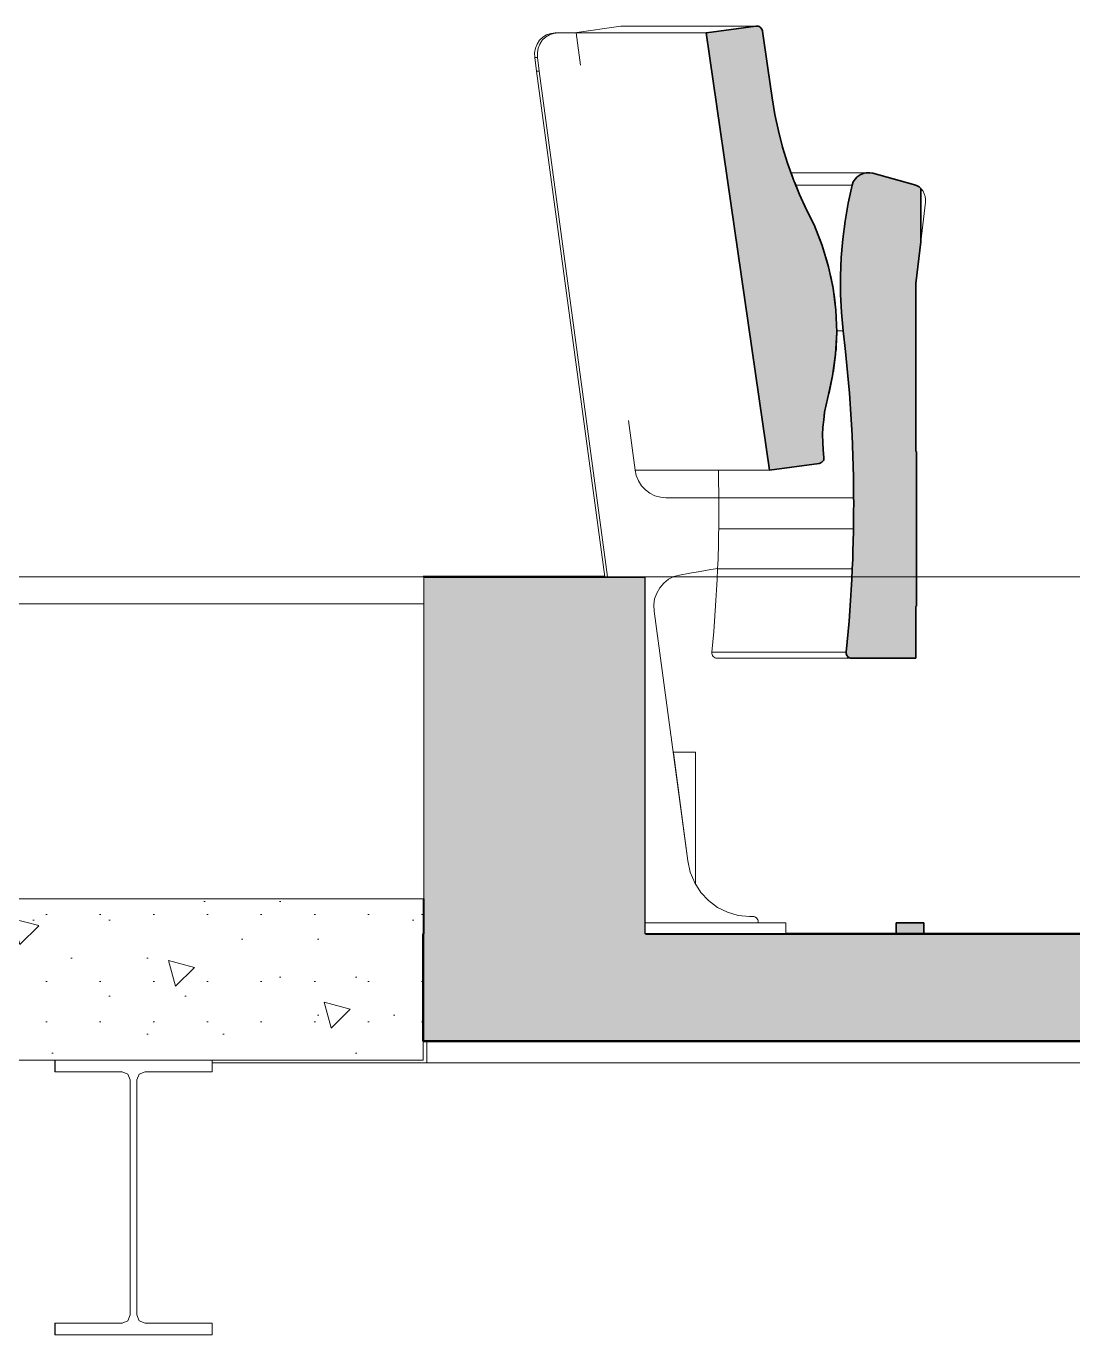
# Model space of a CAD drawing. Header units: millimetres. Extents: x -46169 to 135069, y -86316 to 18123.
# Drawn here: x 112367 to 113341, y -78136 to -76917 of the extents above; entities that cross this region are included whole.
import ezdxf

# ---------------------------------------------------------------- set-up
doc = ezdxf.new("R2010")
doc.units = ezdxf.units.MM
doc.header["$MEASUREMENT"] = 0
doc.linetypes.add('Wipeout_Contour', pattern=[1000, 0, -1000])
for name, color, linetype, lineweight in [('0_Pen_No__85', 8, 'Continuous', 20), ('New_A-20-M_Floor_Slab_Pen_No__146', 8, 'Continuous', 0), ('New_A-20-M_Floor_Slab_Pen_No__4', 7, 'Continuous', 20), ('New_A-20-M_Floor_Slab_Pen_No__87', 8, 'Continuous', 20), ('New_A-20-M_Floor_Slab_Pen_No__89', 8, 'Continuous', 20), ('New_A-25-M_Wall_Int_Pen_No__87', 8, 'Continuous', 20), ('New_A-35-M_FFE_Fixed_Pen_No__1', 7, 'Continuous', 13)]:
    doc.layers.add(name, color=color, linetype=linetype, lineweight=lineweight)
for name, color, linetype in [('New_A-20-M_Floor_Slab', 7, 'Continuous'), ('New_A-25-M_Wall_Int', 7, 'Continuous'), ('New_A-35-M_FFE_Fixed', 7, 'Continuous')]:
    doc.layers.add(name, color=color, linetype=linetype)
for name, color, linetype, lineweight, true_color in [('New_A-20-M_Floor_Slab_Pen_No__107', 7, 'Continuous', 15, 0xa6a6a6), ('New_A-20-M_Floor_Slab_Pen_No__147', 7, 'Continuous', 0, 0x606060), ('New_A-20-M_Floor_Slab_Pen_No__149', 7, 'Continuous', 0, 0x2a2a2a), ('New_A-20-M_Floor_Slab_Pen_No__27', 7, 'Continuous', 50, 0x2a2a2a), ('New_A-20-M_Floor_Slab_Pen_No__29', 7, 'Continuous', 50, 0x2a2a2a), ('New_A-20-M_Floor_Slab_Pen_No__81', 7, 'Continuous', 20, 0x6a6a6a), ('New_A-35-M_FFE_Fixed_Pen_No__104', 7, 'Continuous', 15, 0xa6a6a6), ('New_A-35-M_FFE_Fixed_Pen_No__44', 7, 'Continuous', 35, 0x444444)]:
    doc.layers.add(name, color=color, linetype=linetype, lineweight=lineweight, true_color=true_color)

# ---------------------------------------------------------------- blocks, each defined once
blk = doc.blocks.new('Section Elem_15_3', base_point=(188935.4, -81480.2))
at = {"color": 254, "linetype": 'Wipeout_Contour', "lineweight": 0, "ltscale": 1642849.83044434}
blk.add_wipeout([(112933.7, -77330.6), (112934.9, -77335.8), (112936.9, -77340.7), (112939.8, -77345.2), (112943.4, -77349), (112947.6, -77352.2), (112952.3, -77354.5), (112957.3, -77355.9), (112962.4, -77356.4), (113011.9, -77356.4), (113011.6, -77336.9), (113011.5, -77330.6)], dxfattribs=at).dxf.layer = 'New_A-25-M_Wall_Int'
at = {"color": 254, "linetype": 'Wipeout_Contour', "lineweight": 0, "ltscale": 3011169.224329157}
blk.add_wipeout([(112393.6, -77880.2), (112393.6, -77891.1), (112456, -77891.1), (112461.4, -77893.3), (112463.6, -77898.7), (112463.6, -78117.7), (112461.4, -78123.1), (112456, -78125.3), (112393.6, -78125.3), (112393.6, -78136.2), (112540, -78136.2), (112540, -78125.3), (112477.5, -78125.3), (112472.1, -78123.1), (112469.9, -78117.7), (112469.9, -77898.7), (112472.1, -77893.3), (112477.5, -77891.1), (112540, -77891.1), (112540, -77882.7), (112539.9, -77882.7), (112539.9, -77880.2)], dxfattribs=at).dxf.layer = 'New_A-25-M_Wall_Int'
at = {"layer": 'New_A-25-M_Wall_Int_Pen_No__87', "linetype": 'Continuous'}
for p, q in [((112540, -77882.7), (112540, -77891.1)), ((112456, -77891.1), (112461.4, -77893.3)), ((112456, -77891.1), (112461.4, -77893.3)), ((112463.6, -77898.7), (112461.4, -77893.3)), ((112461.4, -77893.3), (112463.6, -77898.7)), ((112469.9, -77898.7), (112472.1, -77893.3)), ((112472.1, -77893.3), (112477.5, -77891.1)), ((112477.5, -77891.1), (112540, -77891.1)), ((112463.6, -78117.7), (112463.6, -77898.7)), ((112463.6, -77898.7), (112463.6, -78117.7)), ((112469.9, -78117.7), (112469.9, -77898.7)), ((112456, -78125.3), (112461.4, -78123.1)), ((112461.4, -78123.1), (112456, -78125.3)), ((112461.4, -78123.1), (112463.6, -78117.7)), ((112463.6, -78117.7), (112461.4, -78123.1)), ((112472.1, -78123.1), (112469.9, -78117.7)), ((112472.1, -78123.1), (112477.5, -78125.3)), ((112477.5, -78125.3), (112540, -78125.3)), ((112540, -78136.2), (112540, -78125.3))]:
    blk.add_line(p, q, dxfattribs=at)
at = {"color": 254, "linetype": 'Wipeout_Contour', "lineweight": 0, "ltscale": 546969.576885}
blk.add_wipeout([(112393.5, -77880.2), (112393.5, -77891.1), (112393.6, -77891.1), (112393.6, -77880.2)], dxfattribs=at).dxf.layer = 'New_A-25-M_Wall_Int'
at = {"color": 254, "linetype": 'Wipeout_Contour', "lineweight": 0, "ltscale": 547528.5854}
blk.add_wipeout([(112393.6, -78136.2), (112393.6, -78125.3), (112393.5, -78125.3), (112393.5, -78136.2)], dxfattribs=at).dxf.layer = 'New_A-25-M_Wall_Int'
at = {"layer": 'New_A-25-M_Wall_Int_Pen_No__87', "linetype": 'Continuous'}
for p, q in [((112393.5, -77891.1), (112393.5, -77880.2)), ((112393.6, -77880.2), (112393.6, -77891.1)), ((112393.5, -77891.1), (112456, -77891.1)), ((112393.5, -78136.2), (112393.5, -78125.3)), ((112393.5, -78125.3), (112456, -78125.3)), ((112393.6, -78125.3), (112393.6, -78136.2)), ((112393.5, -78136.2), (112540, -78136.2))]:
    blk.add_line(p, q, dxfattribs=at)
blk = doc.blocks.new('Section Elem_37_3', base_point=(188935.4, -81480.2))
at = {"layer": 'New_A-20-M_Floor_Slab_Pen_No__27', "linetype": 'Continuous'}
for q in [(112736.5, -77430.2), (112943.6, -77762.7)]:
    blk.add_line((112943.6, -77430.2), q, dxfattribs=at)
at = {"color": 254, "linetype": 'Wipeout_Contour', "lineweight": 0, "ltscale": 547781.510236}
blk.add_wipeout([(112736.5, -77762.7), (112736.6, -77762.7), (112736.6, -77730.2), (112736.5, -77730.2)], dxfattribs=at).dxf.layer = 'New_A-20-M_Floor_Slab'
at = {"layer": 'New_A-20-M_Floor_Slab_Pen_No__107', "linetype": 'Continuous', "lineweight": 0, "true_color": 0xd2d2d2}
blk.add_hatch(color=254, dxfattribs=at).paths.add_polyline_path([(112943.6, -77430.2), (112736.5, -77430.2), (112736.5, -77730.2), (112736.6, -77730.2), (112736.6, -77762.7), (112943.6, -77762.7)])
at = {"layer": 'New_A-20-M_Floor_Slab_Pen_No__27', "linetype": 'Continuous'}
for q in [(112736.5, -77730.2), (112736.6, -77762.7)]:
    blk.add_line((112736.6, -77730.2), q, dxfattribs=at)
at = {"layer": 'New_A-20-M_Floor_Slab_Pen_No__27', "linetype": 'Continuous', "flags": 128}
blk.add_lwpolyline([(112736.5, -77430.2), (112736.5, -77455.2), (112736.5, -77730.2)], dxfattribs=at)
blk = doc.blocks.new('Section Elem_38_3', base_point=(188935.4, -81480.2))
at = {"color": 254, "linetype": 'Wipeout_Contour', "lineweight": 0, "ltscale": 821792.788801}
blk.add_wipeout([(112539.9, -77882.7), (112739.9, -77882.7), (112739.9, -77862.7), (112736.5, -77862.7), (112736.5, -77880.2), (112539.9, -77880.2)], dxfattribs=at).dxf.layer = 'New_A-20-M_Floor_Slab'
at = {"layer": 'New_A-20-M_Floor_Slab_Pen_No__87', "linetype": 'Continuous'}
for p, q in [((112539.9, -77882.7), (112539.9, -77880.2)), ((112739.9, -77882.7), (112539.9, -77882.7))]:
    blk.add_line(p, q, dxfattribs=at)
blk = doc.blocks.new('Section Elem_39_3', base_point=(188935.4, -81480.2))
at = {"color": 254, "linetype": 'Wipeout_Contour', "lineweight": 0, "ltscale": 544537.652639}
blk.add_wipeout([(112736.5, -77430.2), (111183.2, -77430.2), (111183.2, -77455.2), (112736.5, -77455.2)], dxfattribs=at).dxf.layer = 'New_A-20-M_Floor_Slab'
at = {"layer": 'New_A-20-M_Floor_Slab_Pen_No__4', "linetype": 'Continuous'}
blk.add_line((112736.5, -77430.2), (111183.2, -77430.2), dxfattribs=at)
at = {"color": 254, "linetype": 'Wipeout_Contour', "lineweight": 0, "ltscale": 1084443.559853002}
blk.add_wipeout([(111183.2, -77455.2), (111183.2, -77505.2), (110978.3, -77505.2), (110978.3, -77455.2), (109859.1, -77455.2), (109859.1, -77730.2), (112736.5, -77730.2), (112736.5, -77455.2)], dxfattribs=at).dxf.layer = 'New_A-20-M_Floor_Slab'
at = {"layer": 'New_A-20-M_Floor_Slab_Pen_No__4', "linetype": 'Continuous'}
blk.add_line((112736.5, -77455.2), (111183.2, -77455.2), dxfattribs=at)
at = {"color": 254, "linetype": 'Wipeout_Contour', "lineweight": 0, "ltscale": 543198.428971}
blk.add_wipeout([(109859.1, -77730.2), (109859.1, -77880.2), (112736.5, -77880.2), (112736.5, -77730.2)], dxfattribs=at).dxf.layer = 'New_A-20-M_Floor_Slab'
at = {"layer": 'New_A-20-M_Floor_Slab_Pen_No__146', "linetype": 'Continuous'}
h = blk.add_hatch(dxfattribs=at)
h.set_pattern_fill('Structural_Concrete_0003', color=256, style=0, pattern_type=2)
h.set_pattern_definition([(45, (188935.42, -81480.18), (-183.7117, 183.7117), [25, -125]), (45, (188896.6, -81335.3), (-183.7117, 183.7117), [25, -125]), (105, (188935.42, -81480.18), (250.9549, 67.2432), [25, -125]), (105, (189041.48, -81374.12), (250.9549, 67.2432), [25, -125]), (165, (188953.1, -81462.5), (67.2432, 250.9549), [25, -125]), (165, (189059.16, -81356.44), (67.2432, 250.9549), [25, -125]), (45, (188917.74, -81462.507), (-35.35534, 35.35534), [0, -50, 0, -75]), (90, (188935.42, -81444.83), (-50, 0), [0, -37.5, 0, -62.5])])
h.paths.add_polyline_path([(109859.1, -77730.2), (109859.1, -77880.2), (112736.5, -77880.2), (112736.5, -77730.2)])
at = {"layer": 'New_A-20-M_Floor_Slab_Pen_No__147', "linetype": 'Continuous'}
for p, q in [((112736.5, -77730.2), (112736.5, -77762.7)), ((112736.5, -77862.7), (112736.5, -77880.2))]:
    blk.add_line(p, q, dxfattribs=at)
at = {"layer": 'New_A-20-M_Floor_Slab_Pen_No__149', "linetype": 'Continuous'}
blk.add_line((112736.5, -77730.2), (109859.1, -77730.2), dxfattribs=at)
at = {"layer": 'New_A-20-M_Floor_Slab_Pen_No__4', "linetype": 'Continuous'}
blk.add_line((112736.5, -77880.2), (110299.3, -77880.2), dxfattribs=at)
blk = doc.blocks.new('Section Elem_45_3', base_point=(188935.4, -81480.2))
at = {"color": 254, "linetype": 'Wipeout_Contour', "lineweight": 0, "ltscale": 549364.484978}
blk.add_wipeout([(112739.9, -77882.7), (113519.9, -77882.7), (113519.9, -77862.7), (112739.9, -77862.7)], dxfattribs=at).dxf.layer = 'New_A-20-M_Floor_Slab'
at = {"layer": 'New_A-20-M_Floor_Slab_Pen_No__89', "linetype": 'Continuous'}
for p in [(112739.9, -77862.7), (113513.1, -77882.7)]:
    blk.add_line(p, (112739.9, -77882.7), dxfattribs=at)
blk = doc.blocks.new('Section Elem_51_3', base_point=(188935.4, -81480.2))
at = {"color": 254, "linetype": 'Wipeout_Contour', "lineweight": 0, "ltscale": 822635.0784}
blk.add_wipeout([(112989.9, -77593.4), (112969.2, -77593.4), (112982.8, -77694.7), (112985.2, -77705.2), (112989.3, -77715), (112989.9, -77716.1)], dxfattribs=at).dxf.layer = 'New_A-20-M_Floor_Slab'
at = {"layer": 'New_A-20-M_Floor_Slab_Pen_No__89', "linetype": 'Continuous'}
for q in [(112969.2, -77593.4), (112989.9, -77716.1)]:
    blk.add_line((112989.9, -77593.4), q, dxfattribs=at)
blk = doc.blocks.new('Section Elem_105_3', base_point=(188935.4, -81480.2))
at = {"layer": 'New_A-20-M_Floor_Slab_Pen_No__81', "linetype": 'Continuous', "lineweight": 0, "true_color": 0x353535}
blk.add_hatch(color=250, dxfattribs=at).paths.add_polyline_path([(113916.7, -77762.7), (112736.5, -77762.7), (112736.5, -77862.7), (113916.7, -77862.7)])
at = {"layer": 'New_A-20-M_Floor_Slab_Pen_No__29', "linetype": 'Continuous'}
for p, q in [((112736.5, -77762.7), (112736.5, -77862.7)), ((112736.6, -77762.7), (112736.5, -77762.7)), ((113916.7, -77762.7), (112943.6, -77762.7)), ((113916.7, -77762.7), (113916.7, -77862.7)), ((113709.7, -77862.7), (112736.5, -77862.7))]:
    blk.add_line(p, q, dxfattribs=at)
blk = doc.blocks.new('Section Elem_125_3', base_point=(188935.4, -81480.2))
at = {"layer": 'New_A-35-M_FFE_Fixed_Pen_No__104', "linetype": 'Continuous'}
for points in [[(113195.8, -77313.4), (113190.7, -77313.4), (113190.7, -77457.4), (113195.8, -77457.4)], [(113202.6, -77762.4), (113202.6, -77752.4), (113176.8, -77752.4), (113176.8, -77762.4)]]:
    blk.add_hatch(color=256, dxfattribs=at).paths.add_polyline_path(points)
at = {"layer": 'New_A-35-M_FFE_Fixed_Pen_No__44', "linetype": 'Continuous'}
for p, q in [((113195.8, -77313.4), (113195.3, -77313.4)), ((113195.8, -77313.4), (113195.8, -77457.4)), ((113195.3, -77457.4), (113195.3, -77505.9)), ((113195.8, -77457.4), (113195.3, -77457.4)), ((113176.8, -77752.4), (113176.8, -77762.4)), ((113202.6, -77752.4), (113176.8, -77752.4)), ((113202.6, -77752.4), (113202.6, -77762.4)), ((113202.6, -77762.4), (113176.8, -77762.4))]:
    blk.add_line(p, q, dxfattribs=at)
at = {"color": 254, "linetype": 'Wipeout_Contour', "lineweight": 0, "ltscale": 546654.671576}
blk.add_wipeout([(112877.5, -76923.4), (113000.2, -76923.4), (113046.3, -76917.2), (112920.6, -76917.2)], dxfattribs=at).dxf.layer = 'New_A-35-M_FFE_Fixed'
at = {"color": 254, "linetype": 'Wipeout_Contour', "lineweight": 0, "ltscale": 546323.422551}
blk.add_wipeout([(112855.3, -76923.9), (112857.9, -76923.9), (112862, -76923.4), (112859.4, -76923.4)], dxfattribs=at).dxf.layer = 'New_A-35-M_FFE_Fixed'
at = {"color": 254, "linetype": 'Wipeout_Contour', "lineweight": 0, "ltscale": 546335.074864}
blk.add_wipeout([(112842, -76959), (112844.6, -76959), (112842.9, -76946.2), (112840.3, -76946.2)], dxfattribs=at).dxf.layer = 'New_A-35-M_FFE_Fixed'
at = {"color": 254, "linetype": 'Wipeout_Contour', "lineweight": 0, "ltscale": 684347.898726}
blk.add_wipeout([(113136, -77065.2), (113083.3, -77065.2), (113086.9, -77074), (113090.5, -77081.9), (113132.3, -77081.9)], dxfattribs=at).dxf.layer = 'New_A-35-M_FFE_Fixed'
at = {"color": 254, "linetype": 'Wipeout_Contour', "lineweight": 0, "ltscale": 1095617.66842866}
blk.add_wipeout([(113200, -77118), (113204.1, -77081.2), (113204.2, -77078.5), (113203.9, -77075.8), (113203.1, -77073.2), (113201.9, -77070.8), (113200.3, -77068.7), (113200, -77068.4)], dxfattribs=at).dxf.layer = 'New_A-35-M_FFE_Fixed'
at = {"color": 254, "linetype": 'Wipeout_Contour', "lineweight": 0, "ltscale": 684590.099054}
blk.add_wipeout([(113125.6, -77132.7), (113111.5, -77132.7), (113114, -77141.2), (113115.8, -77149.8), (113125, -77149.8)], dxfattribs=at).dxf.layer = 'New_A-35-M_FFE_Fixed'
at = {"color": 254, "linetype": 'Wipeout_Contour', "lineweight": 0, "ltscale": 684805.042494}
blk.add_wipeout([(113120.6, -77220.3), (113129.8, -77220.3), (113127.6, -77201), (113121.4, -77201), (113121.5, -77202.2)], dxfattribs=at).dxf.layer = 'New_A-35-M_FFE_Fixed'
at = {"color": 254, "linetype": 'Wipeout_Contour', "lineweight": 0, "ltscale": 958931.683919}
blk.add_wipeout([(113110.3, -77276.8), (113110.1, -77278.6), (113134.7, -77278.6), (113133.4, -77259.1), (113114.2, -77259.1), (113113.3, -77263.1), (113111.7, -77269.9)], dxfattribs=at).dxf.layer = 'New_A-35-M_FFE_Fixed'
at = {"color": 254, "linetype": 'Wipeout_Contour', "lineweight": 0, "ltscale": 548057.723932}
blk.add_wipeout([(113011.8, -77378.2), (113137.3, -77378.2), (113137.3, -77374.5), (113011.8, -77374.5)], dxfattribs=at).dxf.layer = 'New_A-35-M_FFE_Fixed'
at = {"color": 254, "linetype": 'Wipeout_Contour', "lineweight": 0, "ltscale": 548082.960291}
blk.add_wipeout([(113011.7, -77385.4), (113011.6, -77390.1), (113137.1, -77390.1), (113137.2, -77385.4)], dxfattribs=at).dxf.layer = 'New_A-35-M_FFE_Fixed'
at = {"color": 254, "linetype": 'Wipeout_Contour', "lineweight": 0, "ltscale": 548168.940823}
blk.add_wipeout([(113010.2, -77432.5), (113135.6, -77432.5), (113136, -77422.8), (113010.6, -77422.8)], dxfattribs=at).dxf.layer = 'New_A-35-M_FFE_Fixed'
at = {"color": 254, "linetype": 'Wipeout_Contour', "lineweight": 0, "ltscale": 548306.564504}
blk.add_wipeout([(113005.3, -77500.4), (113130.3, -77500.4), (113131.3, -77490.7), (113006.2, -77490.7)], dxfattribs=at).dxf.layer = 'New_A-35-M_FFE_Fixed'
at = {"color": 254, "linetype": 'Wipeout_Contour', "lineweight": 0, "ltscale": 548703.484767}
blk.add_wipeout([(112943.6, -77762.4), (113074.1, -77762.4), (113074.1, -77752.4), (112943.6, -77752.4)], dxfattribs=at).dxf.layer = 'New_A-35-M_FFE_Fixed'
at = {"layer": 'New_A-35-M_FFE_Fixed_Pen_No__1', "linetype": 'Continuous'}
for p, q in [((112920.6, -76917.2), (112921.5, -76917.2)), ((112920.6, -76917.2), (113046.3, -76917.2)), ((112921.5, -76917.2), (113047.3, -76917.2)), ((113200.3, -77068.7), (113200, -77068.4)), ((113201.9, -77070.8), (113200.3, -77068.7)), ((113203.1, -77073.2), (113201.9, -77070.8)), ((113203.9, -77075.8), (113203.1, -77073.2)), ((113204.2, -77078.5), (113203.9, -77075.8)), ((113204.1, -77081.2), (113204.2, -77078.5)), ((113200, -77118), (113204.1, -77081.2)), ((113074.1, -77762.4), (113074.1, -77752.4)), ((112943.6, -77762.4), (113074.1, -77762.4))]:
    blk.add_line(p, q, dxfattribs=at)
at = {"layer": 'New_A-35-M_FFE_Fixed_Pen_No__44', "linetype": 'Continuous', "flags": 128}
blk.add_lwpolyline([(113200, -77068.4), (113200, -77118), (113195.3, -77157), (113195.3, -77313.4)], dxfattribs=at)
at = {"color": 254, "linetype": 'Wipeout_Contour', "lineweight": 0, "ltscale": 546312.718365}
blk.add_wipeout([(112840.3, -76946.2), (112842.9, -76946.2), (112842.8, -76941.9), (112840.2, -76941.9)], dxfattribs=at).dxf.layer = 'New_A-35-M_FFE_Fixed'
at = {"color": 254, "linetype": 'Wipeout_Contour', "lineweight": 0, "ltscale": 547468.459902}
blk.add_wipeout([(113137, -77062.3), (113082.2, -77062.3), (113083.3, -77065.2), (113136, -77065.2)], dxfattribs=at).dxf.layer = 'New_A-35-M_FFE_Fixed'
at = {"color": 254, "linetype": 'Wipeout_Contour', "lineweight": 0, "ltscale": 684529.188126}
blk.add_wipeout([(113105.8, -77115.7), (113108.1, -77121.5), (113111.5, -77132.7), (113125.6, -77132.7), (113127.1, -77115.7)], dxfattribs=at).dxf.layer = 'New_A-35-M_FFE_Fixed'
at = {"color": 254, "linetype": 'Wipeout_Contour', "lineweight": 0, "ltscale": 684649.079252}
blk.add_wipeout([(113115.8, -77149.8), (113118.2, -77161.3), (113118.9, -77166.9), (113125.1, -77166.9), (113125, -77149.8)], dxfattribs=at).dxf.layer = 'New_A-35-M_FFE_Fixed'
at = {"color": 254, "linetype": 'Wipeout_Contour', "lineweight": 0, "ltscale": 684910.547494}
blk.add_wipeout([(113114.2, -77259.1), (113133.4, -77259.1), (113131.7, -77239.7), (113118.2, -77239.7), (113117.7, -77243)], dxfattribs=at).dxf.layer = 'New_A-35-M_FFE_Fixed'
at = {"color": 254, "linetype": 'Wipeout_Contour', "lineweight": 0, "ltscale": 959001.165562}
blk.add_wipeout([(113108.7, -77290.8), (113108.4, -77297.8), (113108.4, -77298), (113135.8, -77298), (113134.7, -77278.6), (113110.1, -77278.6), (113109.4, -77283.8)], dxfattribs=at).dxf.layer = 'New_A-35-M_FFE_Fixed'
at = {"color": 254, "linetype": 'Wipeout_Contour', "lineweight": 0, "ltscale": 548049.635585}
blk.add_wipeout([(113011.9, -77370.9), (113011.8, -77374.5), (113137.3, -77374.5), (113137.3, -77370.9)], dxfattribs=at).dxf.layer = 'New_A-35-M_FFE_Fixed'
at = {"color": 254, "linetype": 'Wipeout_Contour', "lineweight": 0, "ltscale": 548153.743383}
blk.add_wipeout([(113010.8, -77418.2), (113010.6, -77422.8), (113136, -77422.8), (113136.2, -77418.2)], dxfattribs=at).dxf.layer = 'New_A-35-M_FFE_Fixed'
at = {"color": 254, "linetype": 'Wipeout_Contour', "lineweight": 0, "ltscale": 548287.599856}
blk.add_wipeout([(113006.2, -77490.7), (113131.3, -77490.7), (113132.2, -77481.1), (113007, -77481.1)], dxfattribs=at).dxf.layer = 'New_A-35-M_FFE_Fixed'
at = {"color": 254, "linetype": 'Wipeout_Contour', "lineweight": 0, "ltscale": 548335.096211}
blk.add_wipeout([(113007.3, -77505), (113008.2, -77505.5), (113133.4, -77505.5), (113132.5, -77505)], dxfattribs=at).dxf.layer = 'New_A-35-M_FFE_Fixed'
at = {"color": 254, "linetype": 'Wipeout_Contour', "lineweight": 0, "ltscale": 546304.202049}
blk.add_wipeout([(112840.2, -76941.9), (112842.8, -76941.9), (112843.5, -76937.7), (112840.9, -76937.7)], dxfattribs=at).dxf.layer = 'New_A-35-M_FFE_Fixed'
at = {"color": 254, "linetype": 'Wipeout_Contour', "lineweight": 0, "ltscale": 547456.926373}
blk.add_wipeout([(113079.7, -77055.7), (113080.3, -77057.5), (113140.7, -77057.5), (113143.3, -77055.7)], dxfattribs=at).dxf.layer = 'New_A-35-M_FFE_Fixed'
at = {"color": 254, "linetype": 'Wipeout_Contour', "lineweight": 0, "ltscale": 684466.329338}
blk.add_wipeout([(113098.7, -77098.7), (113100.6, -77102.3), (113105.8, -77115.7), (113127.1, -77115.7), (113129.3, -77098.7)], dxfattribs=at).dxf.layer = 'New_A-35-M_FFE_Fixed'
at = {"color": 254, "linetype": 'Wipeout_Contour', "lineweight": 0, "ltscale": 684706.321601}
blk.add_wipeout([(113118.9, -77166.9), (113120.7, -77181.7), (113120.8, -77184), (113126, -77184), (113125.1, -77166.9)], dxfattribs=at).dxf.layer = 'New_A-35-M_FFE_Fixed'
at = {"color": 254, "linetype": 'Wipeout_Contour', "lineweight": 0, "ltscale": 684860.000706}
blk.add_wipeout([(113120.5, -77222.7), (113118.2, -77239.7), (113131.7, -77239.7), (113129.8, -77220.3), (113120.6, -77220.3)], dxfattribs=at).dxf.layer = 'New_A-35-M_FFE_Fixed'
at = {"color": 254, "linetype": 'Wipeout_Contour', "lineweight": 0, "ltscale": 822070.537338}
blk.add_wipeout([(113135.8, -77298), (113108.4, -77298), (113108.5, -77304.8), (113108.9, -77311.8), (113109.4, -77317.5), (113136.6, -77317.5)], dxfattribs=at).dxf.layer = 'New_A-35-M_FFE_Fixed'
at = {"color": 254, "linetype": 'Wipeout_Contour', "lineweight": 0, "ltscale": 548033.366273}
blk.add_wipeout([(113011.9, -77363.7), (113011.9, -77367.3), (113137.3, -77367.3), (113137.4, -77363.7)], dxfattribs=at).dxf.layer = 'New_A-35-M_FFE_Fixed'
at = {"color": 254, "linetype": 'Wipeout_Contour', "lineweight": 0, "ltscale": 548065.781332}
blk.add_wipeout([(113011.8, -77378.2), (113011.8, -77381.8), (113137.2, -77381.8), (113137.3, -77378.2)], dxfattribs=at).dxf.layer = 'New_A-35-M_FFE_Fixed'
at = {"color": 254, "linetype": 'Wipeout_Contour', "lineweight": 0, "ltscale": 548143.788441}
blk.add_wipeout([(113011, -77413.5), (113010.8, -77418.2), (113136.2, -77418.2), (113136.4, -77413.5)], dxfattribs=at).dxf.layer = 'New_A-35-M_FFE_Fixed'
at = {"color": 254, "linetype": 'Wipeout_Contour', "lineweight": 0, "ltscale": 548268.401724}
blk.add_wipeout([(113007, -77481.1), (113132.2, -77481.1), (113133, -77471.4), (113007.8, -77471.4)], dxfattribs=at).dxf.layer = 'New_A-35-M_FFE_Fixed'
at = {"color": 254, "linetype": 'Wipeout_Contour', "lineweight": 0, "ltscale": 548339.171392}
blk.add_wipeout([(113133.4, -77505.5), (113008.2, -77505.5), (113009.1, -77505.8), (113134.4, -77505.8)], dxfattribs=at).dxf.layer = 'New_A-35-M_FFE_Fixed'
at = {"color": 254, "linetype": 'Wipeout_Contour', "lineweight": 0, "ltscale": 546298.894841}
blk.add_wipeout([(112840.9, -76937.7), (112843.5, -76937.7), (112845.1, -76933.8), (112842.5, -76933.8)], dxfattribs=at).dxf.layer = 'New_A-35-M_FFE_Fixed'
at = {"color": 254, "linetype": 'Wipeout_Contour', "lineweight": 0, "ltscale": 547457.049785}
blk.add_wipeout([(113146.1, -77054.5), (113079.2, -77054.5), (113079.7, -77055.7), (113143.3, -77055.7)], dxfattribs=at).dxf.layer = 'New_A-35-M_FFE_Fixed'
at = {"color": 254, "linetype": 'Wipeout_Contour', "lineweight": 0, "ltscale": 684406.181744}
blk.add_wipeout([(113132.3, -77081.9), (113090.5, -77081.9), (113093.4, -77088.3), (113098.7, -77098.7), (113129.3, -77098.7)], dxfattribs=at).dxf.layer = 'New_A-35-M_FFE_Fixed'
at = {"color": 254, "linetype": 'Wipeout_Contour', "lineweight": 0, "ltscale": 547806.060389}
blk.add_wipeout([(113126, -77184), (113120.8, -77184), (113121.4, -77201), (113127.6, -77201)], dxfattribs=at).dxf.layer = 'New_A-35-M_FFE_Fixed'
at = {"color": 254, "linetype": 'Wipeout_Contour', "lineweight": 0, "ltscale": 2055038.401582146}
blk.add_wipeout([(113059, -77330.6), (113011.5, -77330.6), (113011.6, -77336.9), (113137.1, -77336.9), (113136.6, -77317.5), (113109.4, -77317.5), (113109.6, -77318.8), (113109.6, -77319.8), (113109.4, -77320.7), (113109.1, -77321.6), (113108.5, -77322.5), (113107.8, -77323.2), (113107, -77323.7), (113106.1, -77324.1), (113105.1, -77324.4)], dxfattribs=at).dxf.layer = 'New_A-35-M_FFE_Fixed'
at = {"color": 254, "linetype": 'Wipeout_Contour', "lineweight": 0, "ltscale": 548073.807739}
blk.add_wipeout([(113011.7, -77385.4), (113137.2, -77385.4), (113137.2, -77381.8), (113011.8, -77381.8)], dxfattribs=at).dxf.layer = 'New_A-35-M_FFE_Fixed'
at = {"color": 254, "linetype": 'Wipeout_Contour', "lineweight": 0, "ltscale": 548133.781005}
blk.add_wipeout([(113011, -77413.5), (113136.4, -77413.5), (113136.6, -77408.8), (113011.2, -77408.8)], dxfattribs=at).dxf.layer = 'New_A-35-M_FFE_Fixed'
at = {"color": 254, "linetype": 'Wipeout_Contour', "lineweight": 0, "ltscale": 548248.971018}
blk.add_wipeout([(113008.5, -77461.7), (113007.8, -77471.4), (113133, -77471.4), (113133.7, -77461.7)], dxfattribs=at).dxf.layer = 'New_A-35-M_FFE_Fixed'
at = {"color": 254, "linetype": 'Wipeout_Contour', "lineweight": 0, "ltscale": 548343.001675}
blk.add_wipeout([(113134.4, -77505.8), (113009.1, -77505.8), (113010.1, -77505.9), (113135.5, -77505.9)], dxfattribs=at).dxf.layer = 'New_A-35-M_FFE_Fixed'
at = {"layer": 'New_A-35-M_FFE_Fixed_Pen_No__1', "linetype": 'Continuous'}
blk.add_line((113127.6, -77201), (113121.4, -77201), dxfattribs=at)
at = {"color": 254, "linetype": 'Wipeout_Contour', "lineweight": 0, "ltscale": 546297.038248}
blk.add_wipeout([(112842.5, -76933.8), (112845.1, -76933.8), (112847.4, -76930.3), (112844.9, -76930.3)], dxfattribs=at).dxf.layer = 'New_A-35-M_FFE_Fixed'
at = {"color": 254, "linetype": 'Wipeout_Contour', "lineweight": 0, "ltscale": 820723.881493}
blk.add_wipeout([(113000.1, -76923.4), (112878.8, -76923.4), (112917.3, -77208.8), (112917.3, -77208.8), (112933.7, -77330.6), (113059, -77330.6)], dxfattribs=at).dxf.layer = 'New_A-35-M_FFE_Fixed'
at = {"color": 254, "linetype": 'Wipeout_Contour', "lineweight": 0, "ltscale": 547463.166332}
blk.add_wipeout([(113079, -77053.7), (113079, -77053.8), (113149.1, -77053.8), (113152.3, -77053.7)], dxfattribs=at).dxf.layer = 'New_A-35-M_FFE_Fixed'
at = {"color": 254, "linetype": 'Wipeout_Contour', "lineweight": 0, "ltscale": 547990.503241}
blk.add_wipeout([(113137.1, -77336.9), (113011.6, -77336.9), (113011.9, -77356.4), (113137.3, -77356.4)], dxfattribs=at).dxf.layer = 'New_A-35-M_FFE_Fixed'
at = {"color": 254, "linetype": 'Wipeout_Contour', "lineweight": 0, "ltscale": 548123.72119}
blk.add_wipeout([(113011.3, -77404.1), (113011.2, -77408.8), (113136.6, -77408.8), (113136.7, -77404.1)], dxfattribs=at).dxf.layer = 'New_A-35-M_FFE_Fixed'
at = {"color": 254, "linetype": 'Wipeout_Contour', "lineweight": 0, "ltscale": 548229.308643}
blk.add_wipeout([(113009.1, -77452), (113008.5, -77461.7), (113133.7, -77461.7), (113134.4, -77452)], dxfattribs=at).dxf.layer = 'New_A-35-M_FFE_Fixed'
at = {"color": 254, "linetype": 'Wipeout_Contour', "lineweight": 0, "ltscale": 548319.879784}
blk.add_wipeout([(113130.3, -77501.5), (113005.3, -77501.5), (113005.6, -77502.5), (113130.6, -77502.5)], dxfattribs=at).dxf.layer = 'New_A-35-M_FFE_Fixed'
at = {"layer": 'New_A-35-M_FFE_Fixed_Pen_No__44', "linetype": 'Continuous'}
blk.add_line((113057.4, -76956.4), (113057.4, -76956.4), dxfattribs=at)
at = {"color": 254, "linetype": 'Wipeout_Contour', "lineweight": 0, "ltscale": 546298.716748}
blk.add_wipeout([(112844.9, -76930.3), (112847.4, -76930.3), (112850.5, -76927.4), (112847.9, -76927.4)], dxfattribs=at).dxf.layer = 'New_A-35-M_FFE_Fixed'
at = {"color": 254, "linetype": 'Wipeout_Contour', "lineweight": 0, "ltscale": 546989.210027}
blk.add_wipeout([(112842, -76959), (112905.6, -77430.2), (112908.1, -77430.2), (112844.6, -76959)], dxfattribs=at).dxf.layer = 'New_A-35-M_FFE_Fixed'
at = {"color": 254, "linetype": 'Wipeout_Contour', "lineweight": 0, "ltscale": 547462.693942}
blk.add_wipeout([(113138.6, -77059.7), (113081.1, -77059.7), (113082.2, -77062.3), (113137, -77062.3)], dxfattribs=at).dxf.layer = 'New_A-35-M_FFE_Fixed'
at = {"color": 254, "linetype": 'Wipeout_Contour', "lineweight": 0, "ltscale": 548016.973831}
blk.add_wipeout([(113011.9, -77356.4), (113011.9, -77360), (113137.4, -77360), (113137.3, -77356.4)], dxfattribs=at).dxf.layer = 'New_A-35-M_FFE_Fixed'
at = {"color": 254, "linetype": 'Wipeout_Contour', "lineweight": 0, "ltscale": 548113.609097}
blk.add_wipeout([(113011.3, -77404.1), (113136.7, -77404.1), (113136.9, -77399.4), (113011.4, -77399.4)], dxfattribs=at).dxf.layer = 'New_A-35-M_FFE_Fixed'
at = {"color": 254, "linetype": 'Wipeout_Contour', "lineweight": 0, "ltscale": 548209.41553}
blk.add_wipeout([(113009.7, -77442.3), (113009.1, -77452), (113134.4, -77452), (113135, -77442.3)], dxfattribs=at).dxf.layer = 'New_A-35-M_FFE_Fixed'
at = {"color": 254, "linetype": 'Wipeout_Contour', "lineweight": 0, "ltscale": 548323.176011}
blk.add_wipeout([(113005.6, -77502.5), (113006, -77503.4), (113131, -77503.4), (113130.6, -77502.5)], dxfattribs=at).dxf.layer = 'New_A-35-M_FFE_Fixed'
at = {"color": 254, "linetype": 'Wipeout_Contour', "lineweight": 0, "ltscale": 546303.853947}
blk.add_wipeout([(112847.9, -76927.4), (112850.5, -76927.4), (112854, -76925.2), (112851.4, -76925.2)], dxfattribs=at).dxf.layer = 'New_A-35-M_FFE_Fixed'
at = {"color": 254, "linetype": 'Wipeout_Contour', "lineweight": 0, "ltscale": 684300.547074}
blk.add_wipeout([(113080.3, -77057.5), (113081, -77059.5), (113081.1, -77059.7), (113138.6, -77059.7), (113140.7, -77057.5)], dxfattribs=at).dxf.layer = 'New_A-35-M_FFE_Fixed'
at = {"color": 254, "linetype": 'Wipeout_Contour', "lineweight": 0, "ltscale": 548025.185416}
blk.add_wipeout([(113011.9, -77360), (113011.9, -77363.7), (113137.4, -77363.7), (113137.4, -77360)], dxfattribs=at).dxf.layer = 'New_A-35-M_FFE_Fixed'
at = {"color": 254, "linetype": 'Wipeout_Contour', "lineweight": 0, "ltscale": 548103.444845}
blk.add_wipeout([(113011.4, -77399.4), (113136.9, -77399.4), (113137, -77394.8), (113011.5, -77394.8)], dxfattribs=at).dxf.layer = 'New_A-35-M_FFE_Fixed'
at = {"color": 254, "linetype": 'Wipeout_Contour', "lineweight": 0, "ltscale": 548189.292607}
blk.add_wipeout([(113009.7, -77442.3), (113135, -77442.3), (113135.6, -77432.5), (113010.2, -77432.5)], dxfattribs=at).dxf.layer = 'New_A-35-M_FFE_Fixed'
at = {"color": 254, "linetype": 'Wipeout_Contour', "lineweight": 0, "ltscale": 548330.952905}
blk.add_wipeout([(113131.7, -77504.3), (113006.6, -77504.3), (113007.3, -77505), (113132.5, -77505)], dxfattribs=at).dxf.layer = 'New_A-35-M_FFE_Fixed'
at = {"layer": 'New_A-35-M_FFE_Fixed_Pen_No__1', "linetype": 'Continuous'}
blk.add_line((113136, -77065.2), (113083.3, -77065.2), dxfattribs=at)
at = {"color": 254, "linetype": 'Wipeout_Contour', "lineweight": 0, "ltscale": 546312.216056}
blk.add_wipeout([(112851.4, -76925.2), (112854, -76925.2), (112857.9, -76923.9), (112855.3, -76923.9)], dxfattribs=at).dxf.layer = 'New_A-35-M_FFE_Fixed'
at = {"color": 254, "linetype": 'Wipeout_Contour', "lineweight": 0, "ltscale": 547459.158099}
blk.add_wipeout([(113079, -77053.8), (113079.2, -77054.5), (113146.1, -77054.5), (113149.1, -77053.8)], dxfattribs=at).dxf.layer = 'New_A-35-M_FFE_Fixed'
at = {"color": 254, "linetype": 'Wipeout_Contour', "lineweight": 0, "ltscale": 548041.516349}
blk.add_wipeout([(113011.9, -77367.3), (113011.9, -77370.9), (113137.3, -77370.9), (113137.3, -77367.3)], dxfattribs=at).dxf.layer = 'New_A-35-M_FFE_Fixed'
at = {"color": 254, "linetype": 'Wipeout_Contour', "lineweight": 0, "ltscale": 548093.228538}
blk.add_wipeout([(113011.6, -77390.1), (113011.5, -77394.8), (113137, -77394.8), (113137.1, -77390.1)], dxfattribs=at).dxf.layer = 'New_A-35-M_FFE_Fixed'
at = {"color": 254, "linetype": 'Wipeout_Contour', "lineweight": 0, "ltscale": 548326.921209}
blk.add_wipeout([(113006, -77503.4), (113006.6, -77504.3), (113131.7, -77504.3), (113131, -77503.4)], dxfattribs=at).dxf.layer = 'New_A-35-M_FFE_Fixed'
at = {"layer": 'New_A-35-M_FFE_Fixed_Pen_No__1', "linetype": 'Continuous'}
blk.add_line((113152.3, -77053.7), (113079, -77053.7), dxfattribs=at)
at = {"color": 254, "linetype": 'Wipeout_Contour', "lineweight": 0, "ltscale": 548317.175527}
blk.add_wipeout([(113005.3, -77500.4), (113005.3, -77501.5), (113130.3, -77501.5), (113130.3, -77500.4)], dxfattribs=at).dxf.layer = 'New_A-35-M_FFE_Fixed'
at = {"layer": 'New_A-35-M_FFE_Fixed_Pen_No__104', "linetype": 'Continuous'}
blk.add_hatch(color=256, dxfattribs=at).paths.add_polyline_path([(113131, -77503.4), (113131.7, -77504.3), (113132.5, -77505), (113133.4, -77505.5), (113134.4, -77505.8), (113135.5, -77505.9), (113176.7, -77505.9), (113189.1, -77505.9), (113195.3, -77505.9), (113195.3, -77457.4), (113190.7, -77457.4), (113190.7, -77313.4), (113195.3, -77313.4), (113195.3, -77157), (113200, -77118), (113200, -77068.4), (113198.2, -77066.9), (113195.8, -77065.5), (113193.2, -77064.5), (113155.3, -77054.2), (113152.3, -77053.7), (113149.1, -77053.8), (113146.1, -77054.5), (113143.3, -77055.7), (113140.7, -77057.5), (113138.6, -77059.7), (113137, -77062.3), (113136, -77065.2), (113132.3, -77081.9), (113129.3, -77098.7), (113127.1, -77115.7), (113125.6, -77132.7), (113125, -77149.8), (113125.1, -77166.9), (113126, -77184), (113127.6, -77201), (113129.8, -77220.3), (113131.7, -77239.7), (113133.4, -77259.1), (113134.7, -77278.6), (113135.8, -77298), (113136.6, -77317.5), (113137.1, -77336.9), (113137.3, -77356.4), (113137.4, -77360), (113137.4, -77363.7), (113137.3, -77367.3), (113137.3, -77370.9), (113137.3, -77374.5), (113137.3, -77378.2), (113137.2, -77381.8), (113137.2, -77385.4), (113137.1, -77390.1), (113137, -77394.8), (113136.9, -77399.4), (113136.7, -77404.1), (113136.6, -77408.8), (113136.4, -77413.5), (113136.2, -77418.2), (113136, -77422.8), (113135.6, -77432.5), (113135, -77442.3), (113134.4, -77452), (113133.7, -77461.7), (113133, -77471.4), (113132.2, -77481.1), (113131.3, -77490.7), (113130.3, -77500.4), (113130.3, -77501.5), (113130.6, -77502.5)])
at = {"layer": 'New_A-35-M_FFE_Fixed_Pen_No__44', "linetype": 'Continuous', "flags": 128}
blk.add_lwpolyline([(113200, -77068.4), (113198.2, -77066.9), (113195.8, -77065.5), (113193.2, -77064.5), (113155.3, -77054.2), (113152.3, -77053.7), (113149.1, -77053.8), (113146.1, -77054.5), (113143.3, -77055.7), (113140.7, -77057.5), (113138.6, -77059.7), (113137, -77062.3), (113136, -77065.2), (113132.3, -77081.9), (113129.3, -77098.7), (113127.1, -77115.7), (113125.6, -77132.7), (113125, -77149.8), (113125.1, -77166.9), (113126, -77184), (113127.6, -77201), (113129.8, -77220.3), (113131.7, -77239.7), (113133.4, -77259.1), (113134.7, -77278.6), (113135.8, -77298), (113136.6, -77317.5), (113137.1, -77336.9), (113137.3, -77356.4), (113137.4, -77360), (113137.4, -77363.7), (113137.3, -77367.3), (113137.3, -77370.9), (113137.3, -77374.5), (113137.3, -77378.2), (113137.2, -77381.8), (113137.2, -77385.4), (113137.1, -77390.1), (113137, -77394.8), (113136.9, -77399.4), (113136.7, -77404.1), (113136.6, -77408.8), (113136.4, -77413.5), (113136.2, -77418.2), (113136, -77422.8), (113135.6, -77432.5), (113135, -77442.3), (113134.4, -77452), (113133.7, -77461.7), (113133, -77471.4), (113132.2, -77481.1), (113131.3, -77490.7), (113130.3, -77500.4), (113130.3, -77501.5), (113130.6, -77502.5), (113131, -77503.4), (113131.7, -77504.3), (113132.5, -77505), (113133.4, -77505.5), (113134.4, -77505.8), (113135.5, -77505.9), (113176.7, -77505.9), (113189.1, -77505.9), (113195.3, -77505.9)], dxfattribs=at)
at = {"color": 254, "linetype": 'Wipeout_Contour', "lineweight": 0, "ltscale": 9860797.251386475}
blk.add_wipeout([(112842.8, -76941.9), (112842.9, -76946.2), (112908.1, -77430.2), (112943.6, -77430.2), (112943.6, -77752.4), (113048.3, -77752.4), (113048.3, -77751.4), (113048.3, -77750.5), (113048, -77749.5), (113047.5, -77748.7), (113046.9, -77747.9), (113046.2, -77747.3), (113045.4, -77746.8), (113044.5, -77746.5), (113043.5, -77746.4), (113040.2, -77746.4), (113029.9, -77745.5), (113019.9, -77742.6), (113010.6, -77738), (113002.2, -77731.7), (112995, -77724), (112989.3, -77715), (112985.2, -77705.2), (112982.8, -77694.7), (112951.5, -77462), (112951.2, -77456.3), (112952, -77450.6), (112953.9, -77445.2), (112956.7, -77440.2), (112960.4, -77435.9), (112964.8, -77432.4), (112969.8, -77429.9), (112975.1, -77428.4), (112984.8, -77426.7), (112994.5, -77425), (113004.2, -77423.3), (113010.7, -77422.2), (113010.8, -77418.2), (113011, -77413.5), (113011.2, -77408.8), (113011.3, -77404.1), (113011.4, -77399.4), (113011.5, -77394.8), (113011.6, -77390.1), (113011.7, -77385.4), (113011.8, -77381.8), (113011.8, -77378.2), (113011.8, -77374.5), (113011.9, -77370.9), (113011.9, -77367.3), (113011.9, -77363.7), (113011.9, -77360), (113011.9, -77356.4), (112962.4, -77356.4), (112957.3, -77355.9), (112952.3, -77354.5), (112947.6, -77352.2), (112943.4, -77349), (112939.8, -77345.2), (112936.9, -77340.7), (112934.9, -77335.8), (112933.7, -77330.6), (112917.3, -77208.8), (112917.3, -77208.8), (112878.8, -76923.4), (112862, -76923.4), (112857.9, -76923.9), (112854, -76925.2), (112850.5, -76927.4), (112847.4, -76930.3), (112845.1, -76933.8), (112843.5, -76937.7)], dxfattribs=at).dxf.layer = 'New_A-35-M_FFE_Fixed'
at = {"layer": 'New_A-35-M_FFE_Fixed_Pen_No__104', "linetype": 'Continuous'}
blk.add_hatch(color=256, dxfattribs=at).paths.add_polyline_path([(113051.6, -76919.6), (113051, -76918.8), (113050.2, -76918.1), (113049.3, -76917.6), (113048.4, -76917.3), (113047.3, -76917.2), (113046.3, -76917.2), (113000.2, -76923.4), (113000.1, -76923.4), (113059, -77330.6), (113105.1, -77324.4), (113106.1, -77324.1), (113107, -77323.7), (113107.8, -77323.2), (113108.5, -77322.5), (113109.1, -77321.6), (113109.4, -77320.7), (113109.6, -77319.8), (113109.6, -77318.8), (113108.9, -77311.8), (113108.5, -77304.8), (113108.4, -77297.8), (113108.7, -77290.8), (113109.4, -77283.8), (113110.3, -77276.8), (113111.7, -77269.9), (113113.3, -77263.1), (113117.7, -77243), (113120.5, -77222.7), (113121.5, -77202.2), (113120.7, -77181.7), (113118.2, -77161.3), (113114, -77141.2), (113108.1, -77121.5), (113100.6, -77102.3), (113093.4, -77088.3), (113086.9, -77074), (113081, -77059.5), (113075.8, -77044.8), (113071.2, -77029.8), (113067.3, -77014.7), (113064, -76999.4), (113061.4, -76984), (113057.4, -76956.4), (113057.4, -76956.4), (113052.4, -76921.9), (113052.4, -76921.4), (113052.1, -76920.5)])
at = {"layer": 'New_A-35-M_FFE_Fixed_Pen_No__1', "linetype": 'Continuous'}
for p, q in [((112877.5, -76923.4), (112920.6, -76917.2)), ((112842.5, -76933.8), (112844.9, -76930.3)), ((112844.9, -76930.3), (112847.9, -76927.4)), ((112847.4, -76930.3), (112845.1, -76933.8)), ((112850.5, -76927.4), (112847.4, -76930.3)), ((112847.9, -76927.4), (112851.4, -76925.2)), ((112854, -76925.2), (112850.5, -76927.4)), ((112851.4, -76925.2), (112855.3, -76923.9)), ((112857.9, -76923.9), (112854, -76925.2)), ((112855.3, -76923.9), (112859.4, -76923.4)), ((112862, -76923.4), (112857.9, -76923.9)), ((112859.4, -76923.4), (112862, -76923.4)), ((112878.8, -76923.4), (112862, -76923.4)), ((112878.8, -76923.4), (112882.9, -76953.5)), ((112878.8, -76923.4), (113000.2, -76923.4)), ((112878.8, -76923.4), (113000.1, -76923.4)), ((112840.2, -76941.9), (112840.9, -76937.7)), ((112840.3, -76946.2), (112840.2, -76941.9)), ((112840.9, -76937.7), (112842.5, -76933.8)), ((112843.5, -76937.7), (112842.8, -76941.9)), ((112842.8, -76941.9), (112842.9, -76946.2)), ((112845.1, -76933.8), (112843.5, -76937.7)), ((112842, -76959), (112840.3, -76946.2)), ((112842.9, -76946.2), (112840.3, -76946.2)), ((112844.6, -76959), (112842.9, -76946.2)), ((112842, -76959), (112844.6, -76959)), ((112905.6, -77430.2), (112842, -76959)), ((112908.1, -77430.2), (112844.6, -76959)), ((112927.5, -77284.4), (112933.7, -77330.6)), ((112933.7, -77330.6), (112934.9, -77335.8)), ((112933.7, -77330.6), (113059, -77330.6)), ((113011.5, -77330.6), (113011.6, -77336.9)), ((112934.9, -77335.8), (112936.9, -77340.7)), ((112936.9, -77340.7), (112939.8, -77345.2)), ((112939.8, -77345.2), (112943.4, -77349)), ((113011.6, -77336.9), (113011.9, -77356.4)), ((112943.4, -77349), (112947.6, -77352.2)), ((112947.6, -77352.2), (112952.3, -77354.5)), ((112952.3, -77354.5), (112957.3, -77355.9)), ((112957.3, -77355.9), (112962.4, -77356.4)), ((112962.4, -77356.4), (113011.9, -77356.4)), ((113011.9, -77356.4), (113011.9, -77360)), ((113137.3, -77356.4), (113011.9, -77356.4)), ((113011.9, -77370.9), (113011.8, -77374.5)), ((113011.9, -77360), (113011.9, -77363.7)), ((113011.9, -77363.7), (113011.9, -77367.3)), ((113011.9, -77367.3), (113011.9, -77370.9)), ((113011.8, -77381.8), (113011.7, -77385.4)), ((113011.8, -77374.5), (113011.8, -77378.2)), ((113011.8, -77378.2), (113011.8, -77381.8)), ((113011.5, -77394.8), (113011.4, -77399.4)), ((113011.6, -77390.1), (113011.5, -77394.8)), ((113011.7, -77385.4), (113011.6, -77390.1)), ((113137.2, -77385.4), (113011.7, -77385.4)), ((113011.3, -77404.1), (113011.2, -77408.8)), ((113011.4, -77399.4), (113011.3, -77404.1)), ((113010.8, -77418.2), (113010.6, -77422.8)), ((113011, -77413.5), (113010.8, -77418.2)), ((113011.2, -77408.8), (113011, -77413.5)), ((112964.8, -77432.4), (112960.4, -77435.9)), ((112969.8, -77429.9), (112964.8, -77432.4)), ((112975.1, -77428.4), (112969.8, -77429.9)), ((112984.8, -77426.7), (112975.1, -77428.4)), ((112994.5, -77425), (112984.8, -77426.7)), ((113004.2, -77423.3), (112994.5, -77425)), ((113010.7, -77422.2), (113004.2, -77423.3)), ((113010.2, -77432.5), (113009.7, -77442.3)), ((113010.6, -77422.8), (113010.2, -77432.5)), ((113136, -77422.8), (113010.6, -77422.8)), ((112956.7, -77440.2), (112953.9, -77445.2)), ((112960.4, -77435.9), (112956.7, -77440.2)), ((113009.7, -77442.3), (113009.1, -77452)), ((112952, -77450.6), (112951.2, -77456.3)), ((112951.2, -77456.3), (112951.5, -77462)), ((112953.9, -77445.2), (112952, -77450.6)), ((113009.1, -77452), (113008.5, -77461.7)), ((112951.5, -77462), (112982.8, -77694.7)), ((113008.5, -77461.7), (113007.8, -77471.4)), ((113007, -77481.1), (113006.2, -77490.7)), ((113007.8, -77471.4), (113007, -77481.1)), ((113006.2, -77490.7), (113005.3, -77500.4)), ((113005.3, -77500.4), (113005.3, -77501.5)), ((113130.3, -77500.4), (113005.3, -77500.4)), ((113005.3, -77501.5), (113005.6, -77502.5)), ((113005.6, -77502.5), (113006, -77503.4)), ((113006, -77503.4), (113006.6, -77504.3)), ((113006.6, -77504.3), (113007.3, -77505)), ((113007.3, -77505), (113008.2, -77505.5)), ((113008.2, -77505.5), (113009.1, -77505.8)), ((113009.1, -77505.8), (113010.1, -77505.9)), ((113135.5, -77505.9), (113010.1, -77505.9)), ((112982.8, -77694.7), (112985.2, -77705.2)), ((112985.2, -77705.2), (112989.3, -77715)), ((112989.3, -77715), (112995, -77724)), ((112995, -77724), (113002.2, -77731.7)), ((113002.2, -77731.7), (113010.6, -77738)), ((113010.6, -77738), (113019.9, -77742.6)), ((113019.9, -77742.6), (113029.9, -77745.5)), ((113029.9, -77745.5), (113040.2, -77746.4)), ((113040.2, -77746.4), (113043.5, -77746.4)), ((113043.5, -77746.4), (113044.5, -77746.5)), ((113044.5, -77746.5), (113045.4, -77746.8)), ((113045.4, -77746.8), (113046.2, -77747.3)), ((113046.2, -77747.3), (113046.9, -77747.9)), ((113046.9, -77747.9), (113047.5, -77748.7)), ((113047.5, -77748.7), (113048, -77749.5)), ((113048, -77749.5), (113048.3, -77750.5)), ((113074.1, -77752.4), (112943.6, -77752.4)), ((113048.3, -77750.5), (113048.3, -77751.4)), ((113048.3, -77751.4), (113048.3, -77752.4))]:
    blk.add_line(p, q, dxfattribs=at)
at = {"layer": 'New_A-35-M_FFE_Fixed_Pen_No__44', "linetype": 'Continuous'}
blk.add_line((113000.1, -76923.4), (113059, -77330.6), dxfattribs=at)
at = {"layer": 'New_A-35-M_FFE_Fixed_Pen_No__44', "linetype": 'Continuous', "flags": 128}
blk.add_lwpolyline([(113059, -77330.6), (113105.1, -77324.4), (113106.1, -77324.1), (113107, -77323.7), (113107.8, -77323.2), (113108.5, -77322.5), (113109.1, -77321.6), (113109.4, -77320.7), (113109.6, -77319.8), (113109.6, -77318.8), (113108.9, -77311.8), (113108.5, -77304.8), (113108.4, -77297.8), (113108.7, -77290.8), (113109.4, -77283.8), (113110.3, -77276.8), (113111.7, -77269.9), (113113.3, -77263.1), (113117.7, -77243), (113120.5, -77222.7), (113121.5, -77202.2), (113120.7, -77181.7), (113118.2, -77161.3), (113114, -77141.2), (113108.1, -77121.5), (113100.6, -77102.3), (113093.4, -77088.3), (113086.9, -77074), (113081, -77059.5), (113075.8, -77044.8), (113071.2, -77029.8), (113067.3, -77014.7), (113064, -76999.4), (113061.4, -76984), (113057.4, -76956.4), (113052.4, -76921.9), (113052.4, -76921.4), (113052.1, -76920.5), (113051.6, -76919.6), (113051, -76918.8), (113050.2, -76918.1), (113049.3, -76917.6), (113048.4, -76917.3), (113047.3, -76917.2), (113046.3, -76917.2), (113000.2, -76923.4), (113000.1, -76923.4)], dxfattribs=at)
blk = doc.blocks.new('I-08 Lecture Theatre Elevation_STORY_MARKER', base_point=(188935.4, -81480.2))
at = {"layer": '0_Pen_No__85', "linetype": 'Continuous'}
blk.add_line((109406.9, -77430.2), (130811.6, -77430.2), dxfattribs=at)

msp = doc.modelspace()

# ---------------------------------------------------------------- block references
at = {"layer": 'New_A-25-M_Wall_Int'}
msp.add_blockref('Section Elem_15_3', (188935.4, -81480.2), dxfattribs=at)

# ---------------------------------------------------------------- next in the draw order: block references
at = {"layer": 'New_A-20-M_Floor_Slab'}
for name in ['Section Elem_37_3', 'Section Elem_51_3', 'Section Elem_38_3']:
    msp.add_blockref(name, (188935.4, -81480.2), dxfattribs=at)

# ---------------------------------------------------------------- next in the draw order: block references
msp.add_blockref('Section Elem_39_3', (188935.4, -81480.2), dxfattribs=at)

# ---------------------------------------------------------------- next in the draw order: block references
msp.add_blockref('Section Elem_45_3', (188935.4, -81480.2), dxfattribs=at)

# ---------------------------------------------------------------- next in the draw order: block references
msp.add_blockref('Section Elem_105_3', (188935.4, -81480.2), dxfattribs=at)

# ---------------------------------------------------------------- next in the draw order: block references
at = {"layer": 'New_A-35-M_FFE_Fixed'}
msp.add_blockref('Section Elem_125_3', (188935.4, -81480.2), dxfattribs=at)

# ---------------------------------------------------------------- next in the draw order: block references
at = {"linetype": 'Continuous', "lineweight": 0}
msp.add_blockref('I-08 Lecture Theatre Elevation_STORY_MARKER', (188935.4, -81480.2), dxfattribs=at)

doc.saveas('drawing.dxf')
